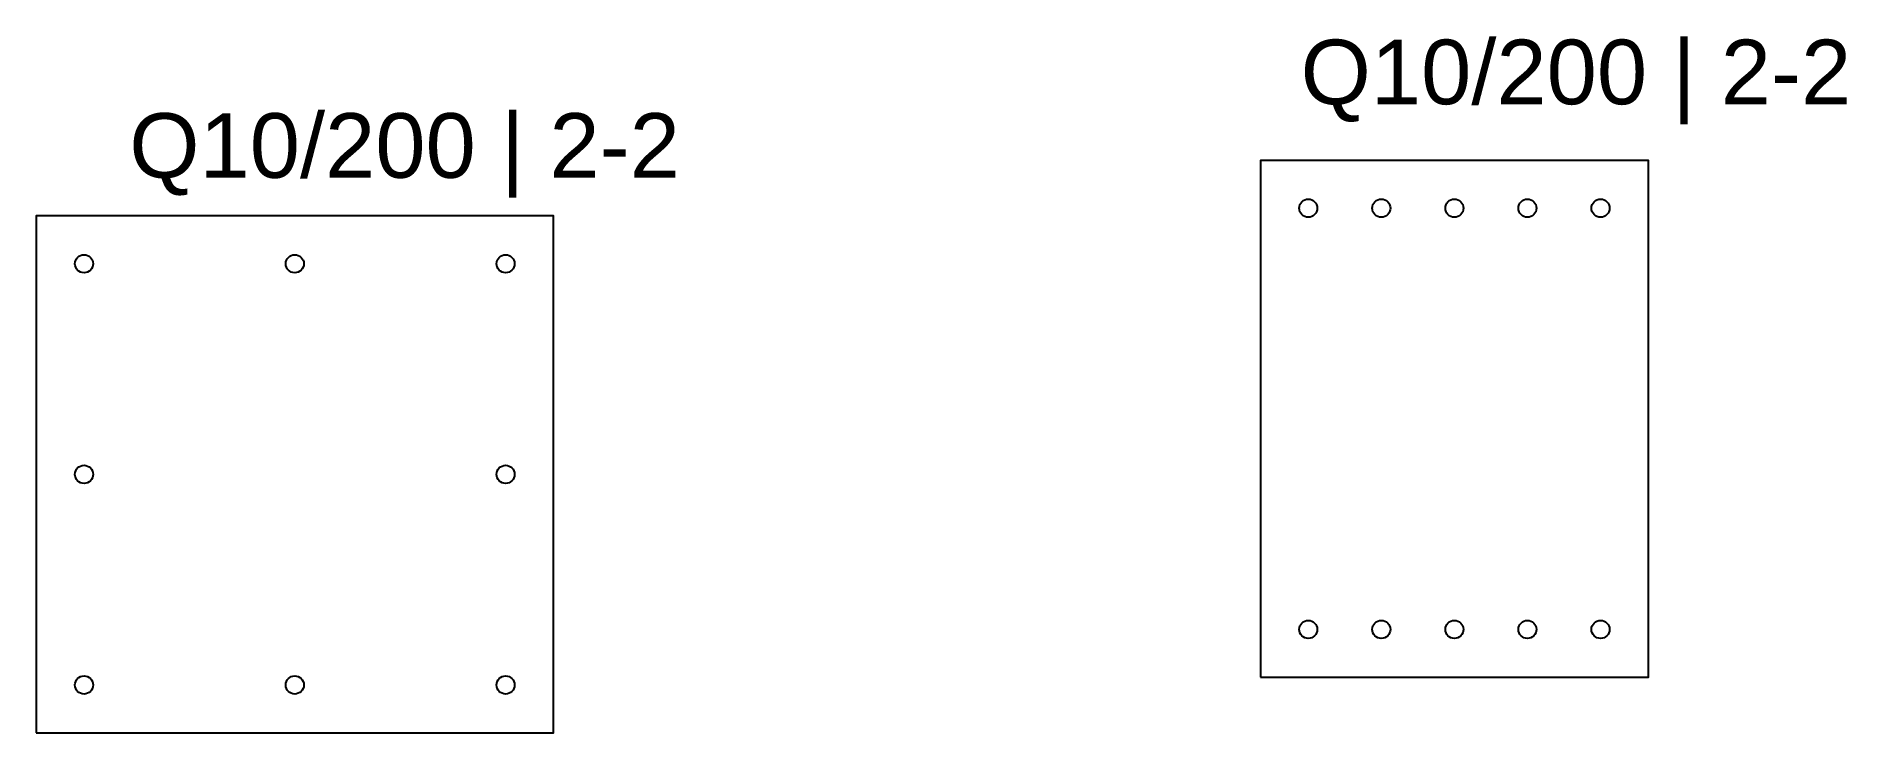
# Model space of a CAD drawing. Header units: millimetres. Extents: x 493 to 1893, y 656 to 1195.
import ezdxf

# ---------------------------------------------------------------- set-up
doc = ezdxf.new("R2010")
doc.units = ezdxf.units.MM
doc.layers.add('Beam', color=30, linetype='Continuous')
doc.layers.add('Column', color=90, linetype='Continuous')
doc.styles.get("Standard").update_dxf_attribs({"font": 'arial.ttf'})

msp = doc.modelspace()

# ---------------------------------------------------------------- linework, layer by layer
at = {"layer": 'Beam'}
msp.add_lwpolyline([(1439.5, 699.4), (1739.5, 699.4), (1739.5, 1099.4), (1439.5, 1099.4)], close=True, dxfattribs=at)
for centre in [(1476.5, 1062.4), (1533, 1062.4), (1589.5, 1062.4), (1646, 1062.4), (1702.5, 1062.4), (1476.5, 736.4), (1533, 736.4), (1589.5, 736.4), (1646, 736.4), (1702.5, 736.4)]:
    msp.add_circle(centre, 7, dxfattribs=at)
at = {"layer": 'Column'}
msp.add_lwpolyline([(492.8, 656.4), (892.8, 656.4), (892.8, 1056.4), (492.8, 1056.4)], close=True, dxfattribs=at)
for centre in [(529.8, 1019.4), (692.8, 1019.4), (855.8, 1019.4), (529.8, 856.4), (855.8, 856.4), (529.8, 693.4), (692.8, 693.4), (855.8, 693.4)]:
    msp.add_circle(centre, 7, dxfattribs=at)

# ---------------------------------------------------------------- texts
at = {"layer": 'Beam', "insert": (1470.6, 1192.8), "char_height": 50, "attachment_point": 1}
msp.add_mtext_dynamic_manual_height_columns('Q10/200 | 2-2', width=511.062, gutter_width=12.5, heights=[0], dxfattribs=at)
at = {"layer": 'Column', "insert": (564.8, 1135.9), "char_height": 50, "attachment_point": 1}
msp.add_mtext_dynamic_manual_height_columns('Q10/200 | 2-2', width=598.692, gutter_width=12.5, heights=[0], dxfattribs=at)

doc.saveas('drawing.dxf')
